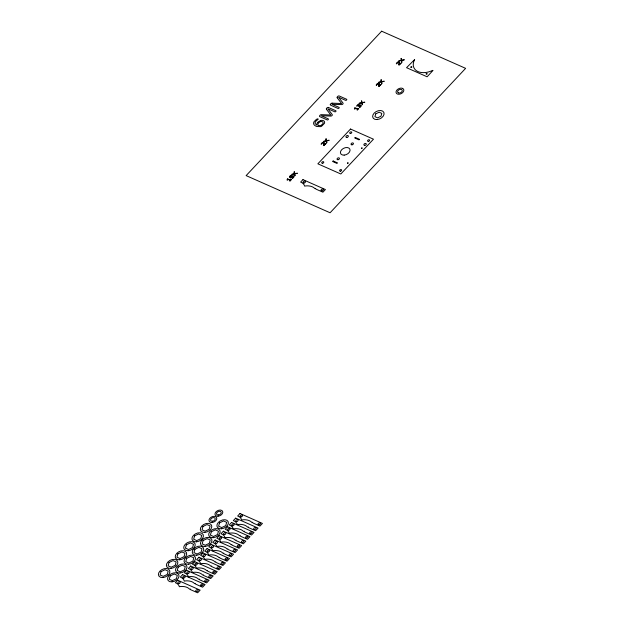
<?xml version="1.0" encoding="UTF-8"?>
<svg xmlns="http://www.w3.org/2000/svg" width="624" height="624" viewBox="0 0 624 624"><rect width="100%" height="100%" fill="white"/><g stroke="black" fill="none" stroke-linecap="round" stroke-linejoin="round"><path stroke-width="0.94" d="M379.252 84.817L379.259 84.755A6.115 4.103 -26.2 0 0 379.337 84.139A2.613 1.747 -26.2 0 0 379.306 83.889L379.197 83.6M399.368 63.398L399.376 63.336A6.115 4.103 -26.2 0 0 399.454 62.72A2.613 1.747 -26.2 0 0 399.422 62.478L399.251 62.104M324.098 144.183L324.074 144.3A7.309 4.898 -26.2 0 0 324.004 144.791A1.17 0.78 -26.2 0 0 324.067 145.142L326.04 143.45L323.833 145.626A1.123 0.749 -26.2 0 1 323.505 145.291A2.816 1.888 -26.2 0 1 323.458 144.784A6.295 4.22 -26.2 0 1 323.56 144.191A11.092 7.433 -26.2 0 0 323.661 143.668A3.253 2.176 -26.2 0 0 323.684 143.122L323.552 142.88A0.881 0.593 -26.2 0 0 322.717 142.834L322.249 143.216A2.878 1.927 -26.2 0 0 321.594 144.175L321.103 144.183A3.377 2.262 -26.2 0 1 321.836 143.044L322.132 142.771A1.552 1.037 -26.2 0 1 322.811 142.405L323.053 142.342A1.225 0.819 -26.2 0 1 323.996 142.561M379.166 85.246L379.181 85.184A7.309 4.898 -26.2 0 0 379.096 85.73A1.17 0.78 -26.2 0 0 379.158 86.081L381.131 84.396L378.924 86.572A1.123 0.749 -26.2 0 1 378.596 86.237A2.816 1.888 -26.2 0 1 378.557 85.722A6.295 4.22 -26.2 0 1 378.651 85.129A11.092 7.433 -26.2 0 0 378.752 84.607A3.253 2.176 -26.2 0 0 378.784 84.061L378.581 83.788A0.881 0.593 -26.2 0 0 377.809 83.772M399.298 63.765L399.282 63.827A7.309 4.898 -26.2 0 0 399.212 64.319A1.17 0.78 -26.2 0 0 399.274 64.662L401.248 62.977L399.095 65.169A1.123 0.749 -26.2 0 1 398.713 64.818A2.816 1.888 -26.2 0 1 398.674 64.303A6.295 4.22 -26.2 0 1 398.767 63.718A11.092 7.433 -26.2 0 0 398.869 63.196A3.253 2.176 -26.2 0 0 398.892 62.65L398.689 62.369A0.881 0.593 -26.2 0 0 397.925 62.353L397.457 62.743M414.617 59.592L406.552 67.688L427.12 76.791L433.017 70.403L432.432 70.473A15.616 10.468 -26.2 0 1 421.762 72.556A15.538 10.413 -26.2 0 1 415.865 70.27A15.686 10.514 -26.2 0 1 413.306 65.621A15.538 10.413 -26.2 0 1 414.632 59.639M287.586 179.876L287.789 179.299L290.207 180.367C288.226 183.16 293.397 177.661 290.605 179.946L287.477 178.877M354.962 108.841L355.173 108.256L357.591 109.333C355.571 112.094 360.766 106.688 357.981 108.904L354.892 107.796M376.623 85.215L376.202 85.129A3.377 2.262 -26.2 0 1 376.927 83.99L377.224 83.717A1.552 1.037 -26.2 0 1 377.902 83.343L378.144 83.281A1.225 0.819 -26.2 0 1 379.088 83.507M396.739 63.796L396.318 63.71A3.377 2.262 -26.2 0 1 397.043 62.572L397.34 62.299A1.552 1.037 -26.2 0 1 398.018 61.932L398.26 61.862A1.225 0.819 -26.2 0 1 399.204 62.088M287.383 178.971L287.024 180.008L287.516 180.001M354.76 107.936L354.409 108.974L354.892 108.958M358.995 106.181L360.422 105.378L360.391 106.392A2.886 1.934 -26.2 0 1 359.518 107.164L359.666 107.507A3.791 2.543 -26.2 0 0 360.875 106.509L361.241 105.963A1.654 1.108 -26.2 0 0 361.343 105.62A1.24 0.835 -26.2 0 0 360.539 104.926A1.139 0.764 -26.2 0 0 359.962 105.043L359.494 105.316L358.94 104.317A1.014 0.679 -26.2 0 0 358.426 104.372L357.56 104.902A2.956 1.981 -26.2 0 0 356.686 106.166L357.123 106.22A2.597 1.739 -26.2 0 1 357.841 105.199C359.939 103.678 357.747 106.782 358.925 106.259M377.816 83.811L377.341 84.162A2.878 1.927 -26.2 0 0 376.693 85.114M332.132 103.171L341.578 103.522L337.202 97.765M381.241 79.786L380.734 80.012L381.108 81.619L378.589 82.337L381.202 82.009L381.545 83.686M381.623 83.78L382.091 83.522L381.724 81.931L384.267 81.214L381.646 81.533L381.287 79.856M326.531 142.834L326.999 142.584L326.633 140.985L329.176 140.267L326.547 140.587L326.196 138.918M290.69 177.934L291.322 177.551A2.192 1.466 -26.2 0 1 291.837 176.701L291.892 176.631A1.014 0.679 -26.2 0 1 292.531 176.264A0.811 0.546 -26.2 0 1 292.968 176.264L293.038 176.28A1.069 0.718 -26.2 0 1 293.374 176.514L293.163 177.232A2.995 2.005 -26.2 0 1 292.843 177.59A2.192 1.466 -26.2 0 1 292.102 178.129L292.196 178.511A2.597 1.739 -26.2 0 0 293.163 177.879A2.753 1.849 -26.2 0 0 293.865 177.037L294.005 176.553A1.232 0.827 -26.2 0 0 293.896 176.171L293.678 175.976A2.122 1.42 -26.2 0 0 293.303 175.82L293.077 175.781A1.373 0.92 -26.2 0 0 291.993 176.038L291.541 176.389A2.426 1.63 -26.2 0 0 290.878 177.372L290.012 176.779C294.31 173.09 286.666 176.92 290.558 177.863M326.149 138.848L325.642 139.09L326.017 140.673L323.497 141.43L326.102 141.071L326.453 142.74M328.489 107.492L335.774 110.721A0.796 0.53 -26.2 0 1 335.821 111.501A0.796 0.53 -26.2 0 1 334.76 111.797L327.826 108.732L332.218 114.566A1.217 0.811 -26.2 0 1 332.015 115.549A1.217 0.811 -26.2 0 1 330.79 116.08L321.243 115.752L328.177 118.817A0.796 0.53 -26.2 0 1 328.216 119.605A0.796 0.53 -26.2 0 1 327.155 119.902L319.87 116.672A1.139 0.764 -26.2 0 1 319.543 116.337A1.264 0.85 -26.2 0 1 319.519 116.048A1.139 0.764 -26.2 0 1 319.738 115.612L320.159 115.151A1.201 0.803 -26.2 0 1 321.352 114.668L330.798 115.011L326.422 109.255M401.357 58.375L400.858 58.578L401.224 60.2L398.705 60.941L401.318 60.598L401.879 62.384L401.84 60.512L404.383 59.779L401.755 60.115L401.404 58.438M294.754 175.773L295.261 175.57L294.895 173.956L297.437 173.238L294.817 173.558L294.466 171.881M294.411 171.811L293.904 172.052L294.278 173.644L291.759 174.385L294.372 174.034L294.715 175.711M324.043 142.576L324.215 142.951A2.613 1.747 -26.2 0 1 324.238 143.2A6.115 4.103 -26.2 0 1 324.168 143.809M396.809 63.695A2.878 1.927 -26.2 0 1 397.457 62.743M318.022 122.062A5.889 3.947 -26.2 0 0 317.234 123.029L316.703 124.441A3.315 2.223 -26.2 0 0 316.742 125.034L315.237 123.661A3.705 2.48 -26.2 0 1 315.128 122.554L315.83 121.298A6.107 4.095 -26.2 0 1 316.329 120.783A4.976 3.338 -26.2 0 1 317.639 119.808A1.217 0.819 -26.2 0 0 318.084 119.496L318.076 118.895L317.312 118.888A7.847 5.257 -26.2 0 0 316.15 119.59L314.098 121.649A3.908 2.621 -26.2 0 0 313.685 122.593A4.898 3.284 -26.2 0 0 313.747 124.129A6.412 4.298 -26.2 0 0 314.644 125.323A11.973 8.026 -26.2 0 0 315.182 125.728L315.822 126.087A20.288 13.603 -26.2 0 0 316.906 126.516L320.619 126.649A3.744 2.512 -26.2 0 0 321.594 126.243L324.394 123.388A3.861 2.59 -26.2 0 0 324.613 122.32L324.535 121.852A3.611 2.426 -26.2 0 0 324.043 121.087L323.63 120.791A5.374 3.604 -26.2 0 0 322.795 120.463L321.875 120.331A3.713 2.488 -26.2 0 0 320.58 120.502M318.178 122.195A3.861 2.59 -26.2 0 1 320.705 120.619M322.202 124.527A3.151 2.114 -26.2 0 1 321.298 125.237A2.629 1.763 -26.2 0 1 320.299 125.619L318.084 125.541A3.697 2.48 -26.2 0 1 317.881 124.465A3.198 2.145 -26.2 0 1 318.123 123.7L318.497 123.107A4.774 3.198 -26.2 0 1 319.036 122.507L320.003 121.813A1.934 1.295 -26.2 0 1 320.611 121.594A2.512 1.685 -26.2 0 1 321.586 121.524L321.953 121.594A3.338 2.239 -26.2 0 1 322.46 121.797L322.725 121.984A2.41 1.615 -26.2 0 1 323.053 122.476A2.59 1.732 -26.2 0 1 323.107 122.858A2.535 1.7 -26.2 0 1 322.943 123.529A3.401 2.278 -26.2 0 1 322.187 124.527M328.497 107.492A1.17 0.788 -26.2 0 0 327.608 107.5A1.1 0.733 -26.2 0 0 326.96 107.913L326.586 108.303A1.201 0.803 -26.2 0 0 326.438 109.247M337.217 97.757A1.201 0.803 -26.2 0 1 337.358 96.814L337.74 96.424A1.1 0.733 -26.2 0 1 338.387 96.01A1.17 0.788 -26.2 0 1 339.277 96.002L346.554 99.232A0.796 0.53 -26.2 0 1 346.601 100.012A0.796 0.53 -26.2 0 1 345.54 100.308L338.606 97.25L342.997 103.077A1.217 0.811 -26.2 0 1 342.794 104.068A1.217 0.811 -26.2 0 1 341.57 104.598L332.023 104.263L338.957 107.328A0.796 0.53 -26.2 0 1 338.996 108.116A0.796 0.53 -26.2 0 1 337.935 108.412L330.658 105.191A1.139 0.764 -26.2 0 1 330.322 104.848A1.264 0.85 -26.2 0 1 330.307 104.567M332.132 103.178A1.201 0.803 -26.2 0 0 330.931 103.662L330.509 104.13A1.139 0.764 -26.2 0 0 330.299 104.582M359.135 103.303L361.748 102.999L362.357 104.777L362.271 102.913L364.814 102.18L362.193 102.515L361.553 100.745L361.663 102.601L359.135 103.303M347.459 163.098C348.254 164.323 348.73 161.686 347.459 163.098M361.444 148.192C362.248 149.417 362.723 146.78 361.444 148.192M410.849 67.111C411.926 68.663 412.448 65.317 410.849 67.111M426.145 73.882C427.229 75.434 427.721 72.08 426.145 73.882M161.023 571.654L160.118 574.977L163.231 576.35L167.255 574.415L168.16 571.093L165.048 569.72L161.023 571.654M169.018 562.513L168.106 565.828L171.226 567.208L175.243 565.266L176.155 561.951L173.043 560.57L169.018 562.513M170.165 575.936L169.252 579.259L172.364 580.632L176.389 578.698L177.302 575.375L174.19 574.002L170.165 575.936M177.856 553.878L176.943 557.201L180.063 558.574L184.08 556.639L184.993 553.316L181.88 551.944L177.856 553.878M178.144 567.122L177.239 570.445L180.352 571.818L184.376 569.884L185.281 566.569L182.169 565.188L178.144 567.122M186.358 544.814L185.453 548.137L188.565 549.51L192.59 547.576L193.502 544.253L190.382 542.88L186.358 544.814M186.67 558.355L185.757 561.678L188.877 563.051L192.902 561.116L193.807 557.794L190.694 556.421L186.67 558.355M194.571 535.915L193.666 539.23L196.778 540.602L200.803 538.668L201.708 535.353L198.596 533.972L194.571 535.915M194.875 549.307L193.963 552.622L197.075 554.003L201.1 552.061L202.012 548.746L198.892 547.365L194.875 549.307M202.948 526.5L202.036 529.815L205.148 531.196L209.173 529.253L210.085 525.938L206.973 524.558L202.948 526.5M203.089 540.548L202.184 543.863L205.296 545.243L209.321 543.301L210.226 539.986L207.113 538.606L203.089 540.548M211.31 531.788L210.405 535.103L213.517 536.484L217.542 534.542L218.447 531.227L215.335 529.846L211.31 531.788M219.523 522.881L218.611 526.196L221.723 527.576L225.748 525.634L226.66 522.319L223.548 520.939L219.523 522.881M375.71 113.864L374.946 116.68L377.59 117.858L381.007 116.212L381.787 113.381L379.142 112.211L375.71 113.864M381.654 31.2L246.129 175.609L330.088 212.768L465.621 68.351L381.654 31.2M302.96 179.618L300.635 182.099L301.486 182.481A11.723 7.862 -26.2 0 1 304.621 186.116A12.098 8.112 -26.2 0 1 308.552 185.913A14.095 9.454 -26.2 0 1 314.987 188.698L315.58 188.354L315.947 189.111L322.928 192.2L325.408 189.548L302.96 179.618M350.516 129.035L317.866 163.823L340.821 173.979L373.472 139.191L350.516 129.035M333.161 160.984L332.662 161.515L336.944 163.418L337.444 162.88L333.161 160.984M355.235 137.436L354.736 137.966L359.026 139.87L359.525 139.331L355.235 137.436M182.645 574.618L180.313 577.106L181.163 577.481A11.677 7.831 -26.2 0 1 184.298 581.116A11.918 7.987 -26.2 0 1 188.237 580.905A14.032 9.407 -26.2 0 1 194.672 583.69L195.25 583.362L195.624 584.111L202.597 587.2L205.078 584.548L182.645 574.618M186.685 570.313L184.353 572.801L185.203 573.175A11.677 7.831 -26.2 0 1 188.347 576.81A11.918 7.987 -26.2 0 1 192.278 576.599A14.032 9.407 -26.2 0 1 198.713 579.384L199.29 579.056L199.664 579.805L206.638 582.894L209.126 580.242L186.685 570.313M190.726 566.007L188.401 568.495L189.244 568.87A11.677 7.831 -26.2 0 1 192.387 572.504A11.918 7.987 -26.2 0 1 196.318 572.294A14.032 9.407 -26.2 0 1 202.753 575.078L203.33 574.751L203.705 575.5L210.678 578.588L213.166 575.936L190.726 566.007M194.766 561.701L192.442 564.19L193.292 564.564A11.677 7.831 -26.2 0 1 196.427 568.199A11.918 7.987 -26.2 0 1 200.359 567.988A14.032 9.407 -26.2 0 1 206.794 570.773L207.371 570.445L207.745 571.194L214.718 574.283L217.207 571.631L194.766 561.701M198.97 557.232L196.638 559.712L197.488 560.095A11.677 7.831 -26.2 0 1 200.624 563.722A11.918 7.987 -26.2 0 1 204.555 563.519A14.032 9.407 -26.2 0 1 210.99 566.303L211.567 565.968L211.942 566.725L218.915 569.806L221.403 567.161L198.97 557.232M203.011 552.926L200.678 555.407L201.529 555.781A11.677 7.831 -26.2 0 1 204.664 559.416A11.918 7.987 -26.2 0 1 208.595 559.205A14.032 9.407 -26.2 0 1 215.038 561.998L215.608 561.662L215.982 562.419L222.955 565.5L225.443 562.848L203.011 552.926M207.051 548.621L204.719 551.101L205.569 551.476A11.677 7.831 -26.2 0 1 208.705 555.11A11.918 7.987 -26.2 0 1 212.636 554.9A14.032 9.407 -26.2 0 1 219.079 557.692L219.648 557.357L220.022 558.113L226.996 561.194L229.484 558.542L207.051 548.621M211.091 544.315L208.759 546.796L209.609 547.17A11.677 7.831 -26.2 0 1 212.745 550.805A11.918 7.987 -26.2 0 1 216.676 550.594A14.032 9.407 -26.2 0 1 223.119 553.387L223.696 553.051L224.063 553.808L231.036 556.889L233.524 554.237L211.091 544.315M215.132 540.01L212.8 542.49L213.65 542.864A11.677 7.831 -26.2 0 1 216.785 546.499A11.918 7.987 -26.2 0 1 220.717 546.289A14.032 9.407 -26.2 0 1 227.159 549.081L227.737 548.746L228.103 549.494L235.076 552.583L237.565 549.931L215.132 540.01M219.172 535.704L216.84 538.184L217.69 538.559A11.677 7.831 -26.2 0 1 220.826 542.194A11.918 7.987 -26.2 0 1 224.757 541.983A14.032 9.407 -26.2 0 1 231.2 544.775L231.777 544.44L232.144 545.189L239.117 548.278L241.605 545.626L219.172 535.704M223.369 531.227L221.036 533.715L221.887 534.089A11.677 7.831 -26.2 0 1 225.022 537.724A11.918 7.987 -26.2 0 1 228.953 537.514A14.032 9.407 -26.2 0 1 235.396 540.298L235.973 539.971L236.34 540.719L243.313 543.808L245.801 541.156L223.369 531.227M227.565 526.757L225.233 529.246L226.083 529.62A11.677 7.831 -26.2 0 1 229.219 533.255A11.918 7.987 -26.2 0 1 233.15 533.044A14.032 9.407 -26.2 0 1 239.593 535.829L240.17 535.501L240.536 536.25L247.51 539.331L249.998 536.687L227.565 526.757M231.605 522.452L229.273 524.932L230.123 525.314A11.677 7.831 -26.2 0 1 233.259 528.949A11.918 7.987 -26.2 0 1 237.19 528.739A14.032 9.407 -26.2 0 1 243.633 531.523L244.21 531.196L244.577 531.944L251.55 535.025L254.038 532.381L231.605 522.452M235.646 518.146L233.314 520.627L234.164 521.009A11.677 7.831 -26.2 0 1 237.299 524.644A11.918 7.987 -26.2 0 1 241.238 524.433A14.032 9.407 -26.2 0 1 247.673 527.218L248.251 526.89L248.617 527.639L255.598 530.72L258.079 528.076L235.646 518.146M239.998 513.505L237.666 515.993L238.516 516.368A11.677 7.831 -26.2 0 1 241.652 520.003A11.918 7.987 -26.2 0 1 245.583 519.792A14.032 9.407 -26.2 0 1 252.026 522.584L252.603 522.249L252.97 522.998L259.943 526.087L262.431 523.435L239.998 513.505M177.7 580.226L175.367 582.707L176.218 583.081A11.677 7.831 -26.2 0 1 179.353 586.716A11.918 7.987 -26.2 0 1 183.284 586.505A14.032 9.407 -26.2 0 1 189.727 589.298L190.304 588.962L190.671 589.711L197.644 592.8L200.132 590.148L177.7 580.226M204.82 532.405A6.092 4.087 -26.2 0 0 211.552 525.229A6.092 4.087 -26.2 0 0 201.809 526.001A6.092 4.087 -26.2 0 0 204.82 532.405M196.443 541.811A6.092 4.087 -26.2 0 0 203.174 534.643A6.092 4.087 -26.2 0 0 193.44 535.408A6.092 4.087 -26.2 0 0 196.443 541.811M188.237 550.719A6.092 4.087 -26.2 0 0 194.969 543.551A6.092 4.087 -26.2 0 0 185.227 544.315A6.092 4.087 -26.2 0 0 188.237 550.719M179.728 559.783A6.092 4.087 -26.2 0 0 186.459 552.614A6.092 4.087 -26.2 0 0 176.717 553.379A6.092 4.087 -26.2 0 0 179.728 559.783M170.89 568.417A6.092 4.087 -26.2 0 0 177.622 561.241A6.092 4.087 -26.2 0 0 167.879 562.006A6.092 4.087 -26.2 0 0 170.89 568.417M162.895 577.559A6.092 4.087 -26.2 0 0 169.627 570.391A6.092 4.087 -26.2 0 0 159.892 571.155A6.092 4.087 -26.2 0 0 162.895 577.559M221.395 528.785A6.092 4.087 -26.2 0 0 228.127 521.609A6.092 4.087 -26.2 0 0 218.384 522.382A6.092 4.087 -26.2 0 0 221.395 528.785M213.182 537.693A6.092 4.087 -26.2 0 0 219.913 530.517A6.092 4.087 -26.2 0 0 210.179 531.281A6.092 4.087 -26.2 0 0 213.182 537.693M204.968 546.452A6.092 4.087 -26.2 0 0 211.692 539.276A6.092 4.087 -26.2 0 0 201.958 540.041A6.092 4.087 -26.2 0 0 204.968 546.452M196.747 555.204A6.092 4.087 -26.2 0 0 203.479 548.036A6.092 4.087 -26.2 0 0 193.736 548.8A6.092 4.087 -26.2 0 0 196.747 555.204M188.542 564.26A6.092 4.087 -26.2 0 0 195.273 557.092A6.092 4.087 -26.2 0 0 185.539 557.856A6.092 4.087 -26.2 0 0 188.542 564.26M180.016 573.027A6.092 4.087 -26.2 0 0 186.748 565.859A6.092 4.087 -26.2 0 0 177.013 566.623A6.092 4.087 -26.2 0 0 180.016 573.027M172.037 581.841A6.092 4.087 -26.2 0 0 178.768 574.673A6.092 4.087 -26.2 0 0 169.026 575.437A6.092 4.087 -26.2 0 0 172.037 581.841M241.043 516.914A1.279 0.858 -26.2 0 0 242.455 515.408A1.279 0.858 -26.2 0 0 240.412 515.564A1.279 0.858 -26.2 0 0 241.043 516.914M258.96 524.839A1.279 0.858 -26.2 0 0 260.372 523.333A1.279 0.858 -26.2 0 0 258.328 523.497A1.279 0.858 -26.2 0 0 258.96 524.839M236.691 521.547A1.279 0.858 -26.2 0 0 238.103 520.042A1.279 0.858 -26.2 0 0 236.059 520.205A1.279 0.858 -26.2 0 0 236.691 521.547M254.608 529.48A1.279 0.858 -26.2 0 0 256.019 527.974A1.279 0.858 -26.2 0 0 253.976 528.13A1.279 0.858 -26.2 0 0 254.608 529.48M232.651 525.853A1.279 0.858 -26.2 0 0 234.062 524.347A1.279 0.858 -26.2 0 0 232.019 524.511A1.279 0.858 -26.2 0 0 232.651 525.853M250.567 533.785A1.279 0.858 -26.2 0 0 251.979 532.28A1.279 0.858 -26.2 0 0 249.935 532.436A1.279 0.858 -26.2 0 0 250.567 533.785M228.61 530.158A1.279 0.858 -26.2 0 0 230.022 528.653A1.279 0.858 -26.2 0 0 227.978 528.817A1.279 0.858 -26.2 0 0 228.61 530.158M246.527 538.091A1.279 0.858 -26.2 0 0 247.939 536.585A1.279 0.858 -26.2 0 0 245.895 536.741A1.279 0.858 -26.2 0 0 246.527 538.091M224.414 534.635A1.279 0.858 -26.2 0 0 225.826 533.13A1.279 0.858 -26.2 0 0 223.782 533.286A1.279 0.858 -26.2 0 0 224.414 534.635M242.33 542.56A1.279 0.858 -26.2 0 0 243.742 541.055A1.279 0.858 -26.2 0 0 241.699 541.219A1.279 0.858 -26.2 0 0 242.33 542.56M220.217 539.105A1.279 0.858 -26.2 0 0 221.629 537.599A1.279 0.858 -26.2 0 0 219.586 537.755A1.279 0.858 -26.2 0 0 220.217 539.105M238.134 547.03A1.279 0.858 -26.2 0 0 239.546 545.524A1.279 0.858 -26.2 0 0 237.502 545.688A1.279 0.858 -26.2 0 0 238.134 547.03M216.177 543.41A1.279 0.858 -26.2 0 0 217.589 541.905A1.279 0.858 -26.2 0 0 215.545 542.069A1.279 0.858 -26.2 0 0 216.177 543.41M234.094 551.335A1.279 0.858 -26.2 0 0 235.505 549.83A1.279 0.858 -26.2 0 0 233.462 549.994A1.279 0.858 -26.2 0 0 234.094 551.335M212.137 547.716A1.279 0.858 -26.2 0 0 213.548 546.211A1.279 0.858 -26.2 0 0 211.505 546.374A1.279 0.858 -26.2 0 0 212.137 547.716M230.053 555.641A1.279 0.858 -26.2 0 0 231.465 554.135A1.279 0.858 -26.2 0 0 229.421 554.299A1.279 0.858 -26.2 0 0 230.053 555.641M208.096 552.022A1.279 0.858 -26.2 0 0 209.508 550.516A1.279 0.858 -26.2 0 0 207.464 550.68A1.279 0.858 -26.2 0 0 208.096 552.022M226.005 559.946A1.279 0.858 -26.2 0 0 227.425 558.441A1.279 0.858 -26.2 0 0 225.381 558.605A1.279 0.858 -26.2 0 0 226.005 559.946M204.056 556.327A1.279 0.858 -26.2 0 0 205.468 554.822A1.279 0.858 -26.2 0 0 203.424 554.986A1.279 0.858 -26.2 0 0 204.056 556.327M221.965 564.252A1.279 0.858 -26.2 0 0 223.384 562.747A1.279 0.858 -26.2 0 0 221.333 562.91A1.279 0.858 -26.2 0 0 221.965 564.252M200.015 560.633A1.279 0.858 -26.2 0 0 201.427 559.127A1.279 0.858 -26.2 0 0 199.384 559.291A1.279 0.858 -26.2 0 0 200.015 560.633M217.924 568.558A1.279 0.858 -26.2 0 0 219.344 567.052A1.279 0.858 -26.2 0 0 217.292 567.216A1.279 0.858 -26.2 0 0 217.924 568.558M195.819 565.102A1.279 0.858 -26.2 0 0 197.231 563.597A1.279 0.858 -26.2 0 0 195.187 563.761A1.279 0.858 -26.2 0 0 195.819 565.102M213.728 573.035A1.279 0.858 -26.2 0 0 215.147 571.529A1.279 0.858 -26.2 0 0 213.096 571.685A1.279 0.858 -26.2 0 0 213.728 573.035M191.771 569.408A1.279 0.858 -26.2 0 0 193.19 567.902A1.279 0.858 -26.2 0 0 191.139 568.066A1.279 0.858 -26.2 0 0 191.771 569.408M209.687 577.34A1.279 0.858 -26.2 0 0 211.099 575.835A1.279 0.858 -26.2 0 0 209.056 575.991A1.279 0.858 -26.2 0 0 209.687 577.34M187.73 573.721A1.279 0.858 -26.2 0 0 189.15 572.208A1.279 0.858 -26.2 0 0 187.099 572.372A1.279 0.858 -26.2 0 0 187.73 573.721M205.647 581.646A1.279 0.858 -26.2 0 0 207.059 580.141A1.279 0.858 -26.2 0 0 205.015 580.297A1.279 0.858 -26.2 0 0 205.647 581.646M183.69 578.027A1.279 0.858 -26.2 0 0 185.102 576.514A1.279 0.858 -26.2 0 0 183.058 576.677A1.279 0.858 -26.2 0 0 183.69 578.027M201.607 585.952A1.279 0.858 -26.2 0 0 203.018 584.446A1.279 0.858 -26.2 0 0 200.975 584.602A1.279 0.858 -26.2 0 0 201.607 585.952M178.745 583.627A1.279 0.858 -26.2 0 0 180.157 582.122A1.279 0.858 -26.2 0 0 178.113 582.278A1.279 0.858 -26.2 0 0 178.745 583.627M196.661 591.552A1.279 0.858 -26.2 0 0 198.073 590.047A1.279 0.858 -26.2 0 0 196.03 590.21A1.279 0.858 -26.2 0 0 196.661 591.552M212.386 521.235A2.465 1.654 -26.2 0 0 215.108 518.341A2.465 1.654 -26.2 0 0 211.177 518.653A2.465 1.654 -26.2 0 0 212.386 521.235M212.051 522.491A4.142 2.777 -26.2 0 0 216.622 517.608A4.142 2.777 -26.2 0 0 209.999 518.131A4.142 2.777 -26.2 0 0 212.051 522.491M218.384 514.964A2.465 1.654 -26.2 0 0 221.107 512.07A2.465 1.654 -26.2 0 0 217.168 512.374A2.465 1.654 -26.2 0 0 218.384 514.964M218.041 516.212A4.142 2.777 -26.2 0 0 222.62 511.337A4.142 2.777 -26.2 0 0 215.998 511.859A4.142 2.777 -26.2 0 0 218.041 516.212M398.369 92.851A2.449 1.646 -26.2 0 0 401.645 91.939A2.449 1.646 -26.2 0 0 401.497 89.513A2.449 1.646 -26.2 0 0 398.221 90.425A2.449 1.646 -26.2 0 0 398.369 92.851M402.566 88.382A4.126 2.761 -26.2 0 0 397.059 89.911A4.126 2.761 -26.2 0 0 397.309 93.982A4.126 2.761 -26.2 0 0 402.808 92.453A4.126 2.761 -26.2 0 0 402.566 88.382M337.982 159.721A1.279 0.858 -26.2 0 0 339.401 158.223A1.279 0.858 -26.2 0 0 337.358 158.371A1.279 0.858 -26.2 0 0 337.982 159.721M351.967 144.815A1.279 0.858 -26.2 0 0 353.395 143.317A1.279 0.858 -26.2 0 0 351.351 143.465A1.279 0.858 -26.2 0 0 351.967 144.815M344.175 155.126A5.109 3.424 -26.2 0 0 349.853 149.12A5.109 3.424 -26.2 0 0 341.695 149.729A5.109 3.424 -26.2 0 0 344.175 155.126M346.889 137.413A1.279 0.858 -26.2 0 0 348.309 135.907A1.279 0.858 -26.2 0 0 346.265 136.055A1.279 0.858 -26.2 0 0 346.889 137.413M350.493 133.474A1.092 0.733 -26.2 0 0 351.71 132.187A1.092 0.733 -26.2 0 0 349.963 132.319A1.092 0.733 -26.2 0 0 350.493 133.474M340.376 171.187A1.092 0.733 -26.2 0 0 341.585 169.9A1.092 0.733 -26.2 0 0 339.846 170.032A1.092 0.733 -26.2 0 0 340.376 171.187M322.514 163.285A1.092 0.733 -26.2 0 0 323.731 161.998A1.092 0.733 -26.2 0 0 321.984 162.131A1.092 0.733 -26.2 0 0 322.514 163.285M368.347 141.375A1.092 0.733 -26.2 0 0 369.564 140.088A1.092 0.733 -26.2 0 0 367.817 140.221A1.092 0.733 -26.2 0 0 368.347 141.375M364.822 145.345A1.279 0.858 -26.2 0 0 366.241 143.84A1.279 0.858 -26.2 0 0 364.198 143.996A1.279 0.858 -26.2 0 0 364.822 145.345M321.937 190.944A1.279 0.858 -26.2 0 0 323.357 189.446A1.279 0.858 -26.2 0 0 321.313 189.595A1.279 0.858 -26.2 0 0 321.937 190.944M304.005 183.011A1.279 0.858 -26.2 0 0 305.425 181.514A1.279 0.858 -26.2 0 0 303.389 181.662A1.279 0.858 -26.2 0 0 304.005 183.011M377.099 119.558A6.084 4.079 -26.2 0 0 383.854 112.414A6.084 4.079 -26.2 0 0 374.143 113.139A6.084 4.079 -26.2 0 0 377.099 119.558"/></g></svg>
